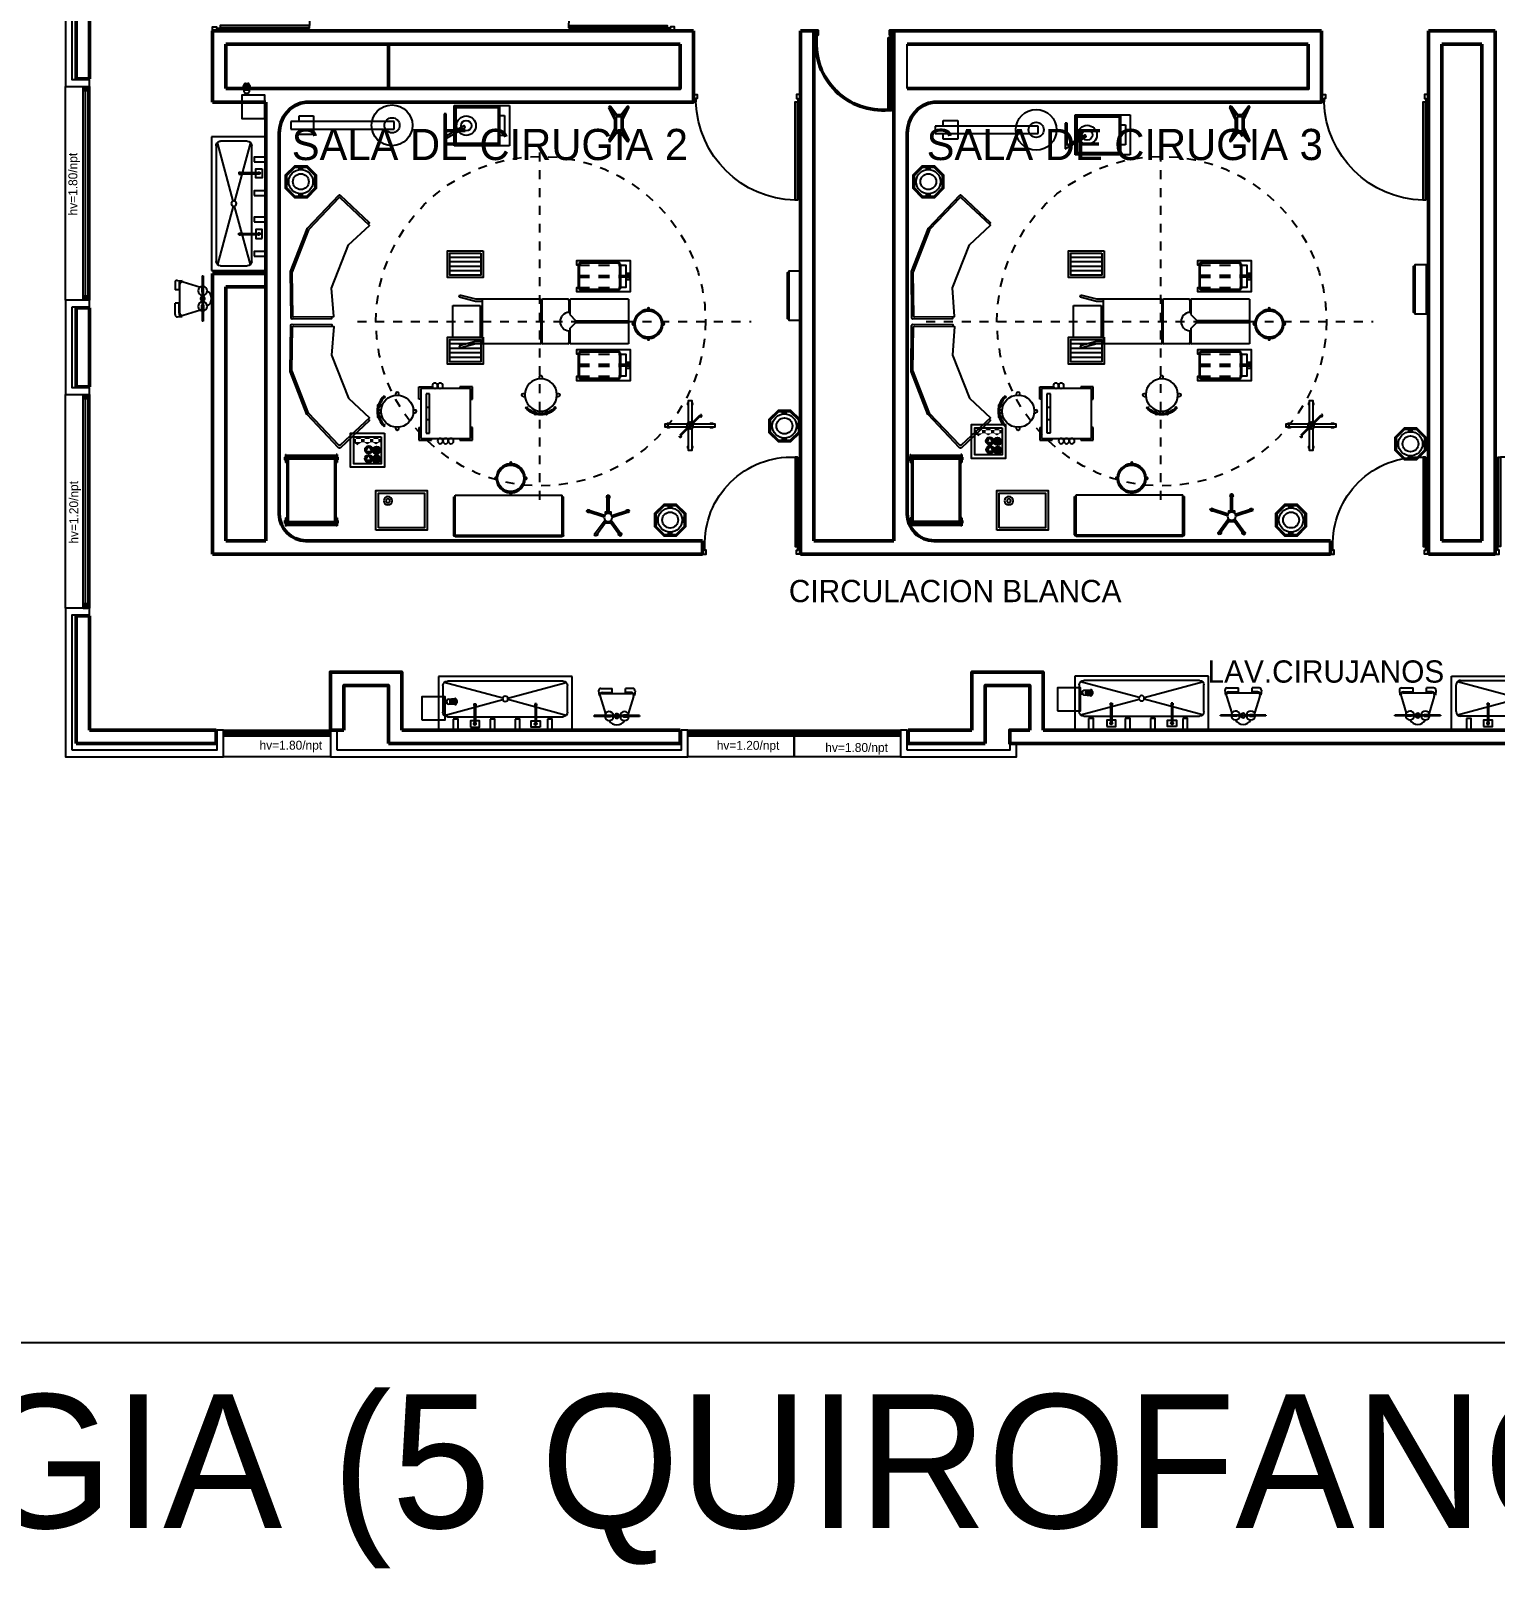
# Model space of a CAD drawing. Header units: millimetres. Extents: x 2523 to 2756, y 378 to 482.
# Drawn here: x 2573.14 to 2589.58, y 427.64 to 444.9 of the extents above; entities that cross this region are included whole.
import ezdxf

# ---------------------------------------------------------------- set-up
doc = ezdxf.new("R2010")
doc.units = ezdxf.units.MM
doc.linetypes.add('HIDDEN2', pattern=[0.1875, 0.125, -0.0625])
doc.linetypes.add('HIDDEN5', pattern=[0.07, 0.04, -0.03])
doc.layers.get('Defpoints').update_dxf_attribs({"color": 8})
for name, color, linetype in [('CANCEL', 6, 'Continuous'), ('MOBILIARIO', 161, 'Continuous'), ('NOTAS', 2, 'Continuous'), ('PRECOLADO', 150, 'Continuous'), ('PUERTAS', 2, 'Continuous'), ('TEXTO', 3, 'Continuous'), ('TEXTOS', 3, 'Continuous'), ('VIDRIO-TRANSLUCIDO', 130, 'Continuous')]:
    doc.layers.add(name, color=color, linetype=linetype)
doc.layers.add('MUROS', color=7, linetype='Continuous', lineweight=50)
doc.styles.add('BOLD', font='GOTHIC.TTF')
doc.styles.add('STYLE1', font='GOTHIC.TTF')
doc.styles.add('STYLE2', font='GOTHIC.TTF')

# ---------------------------------------------------------------- blocks, each defined once
blk = doc.blocks.new('P120')
at = {"color": 2}
for points in [[(0.016, 1.2), (0, 1.2), (0, 1.157), (0.044, 1.157), (0.044, 1.172), (0.085, 1.172), (0.085, 1.2), (0.068, 1.2)], [(0.016, 0), (0, 0), (0, 0.043), (0.044, 0.043), (0.044, 0.028), (0.085, 0.028), (0.085, 0), (0.068, 0)]]:
    blk.add_lwpolyline(points, dxfattribs=at)
blk.add_lwpolyline([(1.188, 0.032), (0.085, 0.032), (1.188, 0.032), (1.188, 0.059), (0.085, 0.059), (0.085, 0.032)], close=True, dxfattribs=at)
at = {"color": 8}
blk.add_arc((0.045, 0.029), 1.144, 1.5037, 87.9825, dxfattribs=at)
blk = doc.blocks.new('P110')
at = {"color": 2}
blk.add_lwpolyline([(0.032, 1.088), (0.032, 0.085), (0.032, 1.088), (0.059, 1.088), (0.059, 0.085), (0.032, 0.085)], close=True, dxfattribs=at)
for points in [[(0, 0.016), (0, 0), (0.043, 0), (0.043, 0.044), (0.028, 0.044), (0.028, 0.085), (0, 0.085), (0, 0.068)], [(1.1, 0.016), (1.1, 0), (1.057, 0), (1.057, 0.044), (1.072, 0.044), (1.072, 0.085), (1.1, 0.085), (1.1, 0.068)]]:
    blk.add_lwpolyline(points, dxfattribs=at)
at = {"color": 8}
blk.add_arc((0.1, 0.116), 0.973, 358.2021, 92.3627, dxfattribs=at)
blk = doc.blocks.new('P90')
at = {"color": 2}
for points in [[(-0.016, 0), (0, 0), (0, -0.043), (-0.044, -0.043), (-0.044, -0.028), (-0.085, -0.028), (-0.085, 0), (-0.068, 0)], [(-0.016, -0.9), (0, -0.9), (0, -0.857), (-0.044, -0.857), (-0.044, -0.872), (-0.085, -0.872), (-0.085, -0.9), (-0.068, -0.9)]]:
    blk.add_lwpolyline(points, dxfattribs=at)
blk.add_lwpolyline([(-0.888, -0.868), (-0.085, -0.868), (-0.888, -0.868), (-0.888, -0.841), (-0.085, -0.841), (-0.085, -0.868)], close=True, dxfattribs=at)
at = {"color": 8}
blk.add_arc((-0.142, -0.775), 0.749, 85.6549, 185.0497, dxfattribs=at)
blk = doc.blocks.new('A$C15975FC8')
at = {"layer": 'MOBILIARIO'}
for p, q in [((0, 0), (0, 0.6)), ((0, 0.6), (1.5, 0.6)), ((0.402, 0.324), (0.402, 0.531)), ((0.416, 0.324), (0.416, 0.531)), ((1.084, 0.324), (1.084, 0.531)), ((1.098, 0.324), (1.098, 0.531)), ((1.5, 0.6), (1.5, 0)), ((0.05, 0.1), (0.05, 0.4)), ((0.065, 0.435), (0.721, 0.258)), ((0.1, 0.45), (1.4, 0.45)), ((1.435, 0.435), (0.779, 0.258)), ((1.45, 0.4), (1.45, 0.1)), ((0.721, 0.242), (0.065, 0.065)), ((0.398, 0.324), (0.418, 0.324)), ((0.398, 0.305), (0.398, 0.324)), ((0.398, 0.305), (0.418, 0.305)), ((0.418, 0.305), (0.418, 0.324)), ((0.779, 0.242), (1.435, 0.065)), ((1.102, 0.324), (1.082, 0.324)), ((1.082, 0.305), (1.082, 0.324)), ((1.102, 0.305), (1.082, 0.305)), ((1.102, 0.305), (1.102, 0.324)), ((1.4, 0.05), (0.1, 0.05)), ((1.5, 0), (0, 0))]:
    blk.add_line(p, q, dxfattribs=at)
for points in [[(0.359, 0.567), (0.459, 0.567), (0.459, 0.495), (0.359, 0.495)], [(1.141, 0.567), (1.041, 0.567), (1.041, 0.495), (1.141, 0.495)]]:
    blk.add_lwpolyline(points, close=True, dxfattribs=at)
blk.add_circle((0.75, 0.25), 0.03, dxfattribs=at)
for centre, radius, start, end in [((0.409, 0.531), 0.0127, 303.4481, 236.5519), ((0.409, 0.531), 0.007, 0, 180), ((1.091, 0.531), 0.0127, 303.4481, 236.5519), ((1.091, 0.531), 0.007, 0, 180), ((0.1, 0.4), 0.05, 90, 180), ((1.4, 0.4), 0.05, 0, 90), ((0.1, 0.1), 0.05, 180, 270), ((1.4, 0.1), 0.05, 270, 0)]:
    blk.add_arc(centre, radius, start, end, dxfattribs=at)
blk = doc.blocks.new('lamp. de cirugia portatil emerg.')
for p, q in [((-0.022, 0.043), (-0.022, -0.041)), ((1.135, 0.043), (-0.022, 0.043)), ((0.881, -0.105), (0.881, 0.103)), ((0.881, 0.103), (1.043, 0.103)), ((1.043, 0.103), (1.043, 0.043)), ((1.135, -0.041), (1.135, 0.043)), ((-0.022, -0.041), (1.135, -0.041)), ((1.043, -0.105), (0.881, -0.105)), ((1.043, -0.041), (1.043, -0.105))]:
    blk.add_line(p, q)
for radius in [0.229, 0.0854]:
    blk.add_circle((0, 0), radius)
blk = doc.blocks.new('36340048')
blk.add_lwpolyline([(-0.275, -0.025), (-0.275, -0.155), (0.275, -0.155), (0.275, -0.025)], close=True)
blk.add_lwpolyline([(-0.255, -0.155), (-0.255, -0.175), (0.255, -0.175), (0.255, -0.155)])
blk = doc.blocks.new('TERAPI$0$xx')
at = {"ltscale": 0.1}
for p, q in [((-0.1, -0.008), (-0.193, 0.064)), ((-0.053, 0.02), (-0.182, 0.081)), ((0.053, 0.02), (0.182, 0.081)), ((0.1, -0.008), (0.193, 0.064)), ((-0.1, -0.052), (-0.193, -0.124)), ((-0.053, -0.08), (-0.182, -0.141)), ((0.053, -0.08), (0.182, -0.141)), ((0.1, -0.052), (0.193, -0.124))]:
    blk.add_line(p, q, dxfattribs=at)
for p, q in [((-0.1, 0.01), (-0.184, 0.062)), ((-0.087, 0.02), (-0.176, 0.074)), ((0.087, 0.02), (0.176, 0.074)), ((0.1, 0.01), (0.184, 0.062)), ((-0.1, -0.07), (-0.184, -0.122)), ((-0.087, -0.08), (-0.176, -0.134)), ((0.087, -0.08), (0.176, -0.134)), ((0.1, -0.07), (0.184, -0.122))]:
    blk.add_line(p, q)
for points in [[(0.1, -0.08), (-0.1, -0.08), (-0.1, 0.02), (0.1, 0.02)], [(0.08, -0.06), (-0.08, -0.06), (-0.08, 0), (0.08, 0)]]:
    blk.add_lwpolyline(points, close=True)
for centre in [(-0.186, 0.072), (0.186, 0.072), (-0.186, -0.132), (0.186, -0.132)]:
    blk.add_circle(centre, 0.0105)
blk = doc.blocks.new('TOCOCIRUGIA$0$85')
at = {"linetype": 'Continuous'}
for p, q in [((-0.017, 0.406), (-0.017, 0.424)), ((0.017, 0.406), (0.017, 0.424)), ((-0.18, 0.242), (-0.198, 0.242)), ((-0.18, 0.208), (-0.198, 0.208)), ((0.198, 0.242), (0.18, 0.242)), ((0.198, 0.208), (0.18, 0.208)), ((-0.171, 0.079), (-0.16, 0.09)), ((-0.07, 0.027), (-0.07, 0.058)), ((-0.07, 0.007), (-0.07, 0.011)), ((-0.061, 0.024), (-0.061, 0.055)), ((-0.061, 0.007), (-0.061, 0.008)), ((-0.017, 0.016), (-0.017, 0.045)), ((0.017, 0.016), (0.017, 0.045)), ((0.061, 0.024), (0.061, 0.055)), ((0.061, 0.007), (0.061, 0.008)), ((0.07, 0.027), (0.07, 0.058)), ((0.07, 0.007), (0.07, 0.011)), ((0.171, 0.079), (0.16, 0.09))]:
    blk.add_line(p, q, dxfattribs=at)
blk.add_circle((0, 0.225), 0.181, dxfattribs=at)
for centre, radius, start, end in [((0, 0.424), 0.0171, 0, 180), ((-0.198, 0.225), 0.0171, 90, 270), ((0.198, 0.225), 0.0171, 270, 90), ((0, 0.225), 0.225, 220.4497, 319.5503), ((0, 0.225), 0.21, 220.1147, 319.8853), ((-0.065, 0.007), 0.00439, 180, 0), ((0.065, 0.007), 0.00439, 180, 0)]:
    blk.add_arc(centre, radius, start, end, dxfattribs=at)
blk = doc.blocks.new('32540054')
for p, q in [((-0.161, 0.02), (-0.134, 0.02)), ((-0.021, 0.16), (-0.021, 0.134)), ((0.134, 0.02), (0.159, 0.02)), ((-0.161, -0.02), (-0.134, -0.02)), ((-0.021, -0.134), (-0.021, -0.16)), ((0.024, -0.16), (0.024, -0.133)), ((0.134, -0.02), (0.159, -0.02))]:
    blk.add_line(p, q)
for points in [[(-0.176, -0.073), (-0.073, -0.175), (0.072, -0.175), (0.174, -0.073), (0.174, 0.072), (0.072, 0.175), (-0.073, 0.175), (-0.176, 0.072)], [(0.159, 0.066), (0.066, 0.16), (-0.067, 0.16), (-0.161, 0.066), (-0.161, -0.066), (-0.067, -0.16), (0.066, -0.16), (0.159, -0.066)]]:
    blk.add_lwpolyline(points, close=True)
for points in [[(-0.134, -0.015), (-0.156, -0.015), (-0.156, 0.015), (-0.134, 0.015)], [(-0.016, 0.135), (-0.016, 0.155), (0.019, 0.155), (0.019, 0.134)], [(0.024, 0.133), (0.024, 0.16)], [(0.135, -0.015), (0.154, -0.015), (0.154, 0.015), (0.135, 0.015)], [(-0.016, -0.134), (-0.016, -0.155), (0.019, -0.155), (0.019, -0.134)]]:
    blk.add_lwpolyline(points)
for radius in [0.136, 0.0892]:
    blk.add_circle((0, 0), radius)
blk = doc.blocks.new('respirador con palanaca')
for p, q in [((-0.619, 0.225), (0, 0.225)), ((-0.619, -0.225), (-0.619, 0.225)), ((-0.607, 0.214), (-0.112, 0.214)), ((-0.607, -0.214), (-0.607, 0.214)), ((-0.596, 0.202), (-0.124, 0.202)), ((-0.596, -0.202), (-0.596, 0.202)), ((-0.124, 0.202), (-0.124, -0.202)), ((-0.112, 0.214), (-0.112, -0.214)), ((0, 0.225), (0, -0.225)), ((-0.71, 0.131), (-0.733, 0.131)), ((-0.733, 0.131), (-0.733, -0.157)), ((-0.71, -0.118), (-0.71, 0.131)), ((-0.112, 0.112), (-0.056, 0.112)), ((-0.056, 0.112), (-0.056, -0.112)), ((-0.733, -0.157), (-0.5, -0.023)), ((-0.512, -0.003), (-0.71, -0.118)), ((-0.056, -0.112), (-0.112, -0.112)), ((0, -0.225), (-0.619, -0.225)), ((-0.112, -0.214), (-0.607, -0.214)), ((-0.124, -0.202), (-0.596, -0.202))]:
    blk.add_line(p, q)
for radius in [0.109, 0.0588]:
    blk.add_circle((-0.484, 0), radius)
blk.add_arc((-0.508, -0.014), 0.0114, 309.3139, 110.6861)
blk = doc.blocks.new('186')
at = {"linetype": 'Continuous'}
for p, q in [((0.6, 0), (-0.6, 0)), ((-0.6, -0.45), (-0.6, 0)), ((0.6, -0.45), (0.6, 0)), ((-0.6, -0.02), (-0.616, -0.02)), ((-0.616, -0.45), (-0.616, -0.02)), ((0.616, -0.02), (0.6, -0.02)), ((0.616, -0.45), (0.616, -0.02)), ((0.6, -0.45), (-0.6, -0.45)), ((0.6, -0.466), (-0.6, -0.466)), ((-0.321, -0.466), (-0.321, -0.45)), ((-0.32, -0.466), (-0.32, -0.45)), ((0.32, -0.466), (0.32, -0.45)), ((0.321, -0.466), (0.321, -0.45)), ((0.322, -0.466), (0.322, -0.45))]:
    blk.add_line(p, q, dxfattribs=at)
for centre, start, end in [((-0.6, -0.45), 180, 270), ((0.6, -0.45), 270, 0)]:
    blk.add_arc(centre, 0.016, start, end, dxfattribs=at)
blk = doc.blocks.new('10810022')
for points in [[(0.026, 0.182), (0.026, -0.19), (0.506, -0.19), (0.506, 0.182)], [(0.05, 0.158), (0.05, -0.166), (0.482, -0.166), (0.482, 0.158)]]:
    blk.add_lwpolyline(points, close=True)
for radius in [0.0394, 0.0185]:
    blk.add_circle((0.139, -0.094), radius)
blk = doc.blocks.new('11160328')
blk.add_line((0.111, 0.105), (-0.105, -0.111))
for points in [[(-0.018, 0.031, -0.267953), (0.018, 0.031), (0.018, 0.279), (-0.018, 0.279)], [(-0.031, -0.018, -0.267953), (-0.031, 0.018), (-0.279, 0.018), (-0.279, -0.018)], [(0.031, 0.018, -0.267953), (0.031, -0.018), (0.279, -0.018), (0.279, 0.018)], [(0.018, -0.031, -0.267953), (-0.018, -0.031), (-0.018, -0.279), (0.018, -0.279)]]:
    blk.add_lwpolyline(points, format="xyb", close=True)
blk.add_lwpolyline([(-0.118, -0.124, -2.414214), (-0.105, -0.111), (-0.111, -0.105), (0.105, 0.112), (0.112, 0.105, -2.414214), (0.124, 0.118)], format="xyb")
for radius in [0.036, 0.018]:
    blk.add_circle((0, 0), radius)
for centre, start, end in [((0, 0.243), 131.8667, 228.1333), ((0, 0.243), 311.754, 48.246), ((-0.243, 0), 41.754, 138.246), ((0.243, 0), 41.8667, 138.1333), ((-0.243, 0), 221.8667, 318.1333), ((0.243, 0), 221.754, 318.246), ((0, -0.243), 131.754, 228.246), ((0, -0.243), 311.8667, 48.1333)]:
    blk.add_arc(centre, 0.027, start, end)
blk = doc.blocks.new('carro material')
for p, q in [((-0.16, 0.02), (-0.3, 0.02)), ((-0.3, 0.02), (-0.3, -0.12)), ((-0.28, 0), (0.28, 0)), ((-0.28, -0.56), (-0.28, 0)), ((-0.16, 0), (-0.16, 0.02)), ((0.16, 0.02), (0.3, 0.02)), ((0.16, 0.02), (0.16, 0)), ((0.28, 0), (0.28, -0.56)), ((0.3, 0.02), (0.3, -0.12)), ((-0.3, -0.12), (-0.28, -0.12)), ((-0.22, -0.06), (0.22, -0.06)), ((-0.22, -0.1), (-0.22, -0.06)), ((0.22, -0.1), (-0.22, -0.1)), ((-0.07, -0.06), (-0.07, -0.1)), ((0.07, -0.06), (0.07, -0.1)), ((0.22, -0.06), (0.22, -0.1)), ((0.3, -0.12), (0.28, -0.12)), ((-0.3, -0.58), (-0.3, -0.44)), ((-0.3, -0.44), (-0.28, -0.44)), ((0.28, -0.44), (0.3, -0.44)), ((0.3, -0.44), (0.3, -0.58)), ((-0.16, -0.58), (-0.3, -0.58)), ((0.28, -0.56), (-0.28, -0.56)), ((-0.16, -0.56), (-0.16, -0.58)), ((0.16, -0.58), (0.16, -0.56)), ((0.3, -0.58), (0.16, -0.58))]:
    blk.add_line(p, q)
for centre in [(-0.31, -0.16), (-0.31, -0.22), (0.31, -0.22), (0.31, -0.28), (0.31, -0.34)]:
    blk.add_circle(centre, 0.03)
blk = doc.blocks.new('TOCOCIRUGIA$0$86')
at = {"linetype": 'Continuous'}
for p, q in [((-0.147, 0.011), (-0.169, 0.011)), ((-0.011, 0.169), (-0.011, 0.147)), ((0.011, 0.169), (0.011, 0.147)), ((0.169, 0.011), (0.147, 0.011)), ((-0.147, -0.011), (-0.169, -0.011)), ((-0.011, -0.147), (-0.011, -0.169)), ((0.011, -0.147), (0.011, -0.169)), ((0.169, -0.011), (0.147, -0.011))]:
    blk.add_line(p, q, dxfattribs=at)
blk.add_circle((0, 0), 0.147, dxfattribs=at)
for centre, radius, start, end in [((0, 0.169), 0.0109, 0, 180), ((-0.169, 0), 0.0109, 90, 270), ((0, 0), 0.163, 93.8226, 176.1774), ((0, 0), 0.163, 3.8226, 86.1774), ((0.169, 0), 0.0109, 270, 90), ((0, 0), 0.163, 183.8226, 266.1774), ((0, -0.169), 0.0109, 180, 0), ((0, 0), 0.163, 273.8226, 356.1774)]:
    blk.add_arc(centre, radius, start, end, dxfattribs=at)
blk = doc.blocks.new('ENSEÑANZA TOCOCIRUGIA$0$MESA CARRO ANESTESIOLOGO')
for p, q in [((-0.3, 0.732), (-0.3, 0.762)), ((-0.28, 0.762), (-0.3, 0.762)), ((-0.3, 0.732), (-0.3, 0.762)), ((-0.28, 0.732), (-0.3, 0.732)), ((-0.3, 0.732), (-0.28, 0.732)), ((-0.29, 0.792), (-0.28, 0.792)), ((-0.29, 0.767), (-0.29, 0.792)), ((-0.29, 0.767), (-0.29, 0.792)), ((-0.29, 0.767), (-0.28, 0.767)), ((-0.28, 0.732), (-0.29, 0.732)), ((-0.29, 0.702), (-0.29, 0.732)), ((-0.29, 0.702), (-0.29, 0.732)), ((-0.29, 0.702), (-0.28, 0.702)), ((-0.29, 0.702), (-0.28, 0.702)), ((-0.28, 0.772), (-0.28, 0.792)), ((-0.28, 0.767), (-0.28, 0.792)), ((-0.28, 0.772), (-0.28, 0.792)), ((0.28, 0.784), (-0.28, 0.784)), ((0.28, 0.774), (-0.28, 0.774)), ((-0.28, 0.757), (-0.28, 0.762)), ((0.28, 0.757), (-0.28, 0.757)), ((0.28, 0.742), (-0.28, 0.742)), ((0.28, 0.742), (-0.28, 0.742)), ((-0.28, 0.732), (-0.28, 0.742)), ((-0.28, 0.732), (-0.28, 0.742)), ((-0.28, 0.702), (-0.28, 0.732)), ((-0.28, 0.702), (-0.28, 0.732)), ((-0.275, 0.042), (-0.275, 0.742)), ((-0.26, 0.042), (-0.26, 0.742)), ((0.26, 0.042), (0.26, 0.742)), ((0.275, 0.042), (0.275, 0.742)), ((0.28, 0.772), (0.28, 0.792)), ((0.29, 0.792), (0.28, 0.792)), ((0.28, 0.767), (0.28, 0.792)), ((0.28, 0.772), (0.28, 0.792)), ((0.29, 0.767), (0.28, 0.767)), ((0.28, 0.762), (0.3, 0.762)), ((0.28, 0.757), (0.28, 0.762)), ((0.28, 0.732), (0.28, 0.742)), ((0.28, 0.702), (0.28, 0.732)), ((0.3, 0.732), (0.28, 0.732)), ((0.29, 0.702), (0.28, 0.702)), ((0.29, 0.767), (0.29, 0.792)), ((0.29, 0.767), (0.29, 0.792)), ((0.29, 0.702), (0.29, 0.732)), ((0.3, 0.732), (0.3, 0.762)), ((-0.3, 0.022), (-0.3, 0.052)), ((-0.28, 0.052), (-0.3, 0.052)), ((-0.3, 0.022), (-0.28, 0.022)), ((-0.29, 0.052), (-0.29, 0.082)), ((-0.28, 0.082), (-0.29, 0.082)), ((-0.29, -0.007), (-0.29, 0.018)), ((-0.29, 0.018), (-0.28, 0.018)), ((-0.28, 0.052), (-0.28, 0.082)), ((-0.28, 0.042), (-0.28, 0.052)), ((0.28, 0.042), (-0.28, 0.042)), ((0.28, 0.027), (-0.28, 0.027)), ((-0.28, 0.022), (-0.28, 0.027)), ((-0.28, -0.007), (-0.28, 0.018)), ((0.28, 0.01), (-0.28, 0.01)), ((0.28, 0), (-0.28, 0)), ((0.28, 0.082), (0.29, 0.082)), ((0.28, 0.052), (0.28, 0.082)), ((0.28, 0.042), (0.28, 0.052)), ((0.3, 0.052), (0.28, 0.052)), ((0.28, 0.022), (0.28, 0.027)), ((0.3, 0.022), (0.28, 0.022)), ((0.28, -0.002), (0.28, 0.018)), ((0.28, -0.007), (0.28, 0.018)), ((0.29, 0.018), (0.28, 0.018)), ((0.28, -0.002), (0.28, 0.018)), ((0.29, 0.052), (0.29, 0.082)), ((0.29, -0.007), (0.29, 0.018)), ((0.29, -0.007), (0.29, 0.018)), ((0.3, 0.022), (0.3, 0.052)), ((-0.29, -0.007), (-0.28, -0.007)), ((0.29, -0.007), (0.28, -0.007))]:
    blk.add_line(p, q)
for centre, start, end in [((-0.28, 0.749), 90, 270), ((0.28, 0.749), 270, 90), ((-0.28, 0.034), 90, 270), ((0.28, 0.034), 270, 90)]:
    blk.add_arc(centre, 0.0075, start, end)
blk = doc.blocks.new('31230244')
for p, q in [((0.025, -0.075), (0.375, -0.075)), ((0.025, -0.125), (0.375, -0.125)), ((0.025, -0.175), (0.375, -0.175)), ((0.025, -0.225), (0.375, -0.225))]:
    blk.add_line(p, q)
for points in [[(0, -0.3), (0, 0), (0.4, 0), (0.4, -0.3)], [(0.025, -0.275), (0.025, -0.025), (0.375, -0.025), (0.375, -0.275)]]:
    blk.add_lwpolyline(points, close=True)
blk = doc.blocks.new('M-MAYO')
at = {"linetype": 'HIDDEN2'}
for p, q in [((0.258, 0.079), (-0.213, 0.079)), ((0.258, -0.036), (-0.213, -0.036)), ((0.258, -0.056), (-0.213, -0.056)), ((0.258, -0.171), (-0.213, -0.171))]:
    blk.add_line(p, q, dxfattribs=at)
for points in [[(0.258, -0.171), (0.277, -0.171), (0.277, -0.221), (-0.323, -0.221), (-0.323, 0.129), (0.277, 0.129), (0.277, 0.079), (0.258, 0.079)], [(-0.273, -0.036), (-0.273, 0.079), (-0.213, 0.079)], [(-0.213, -0.171), (-0.273, -0.171), (-0.273, -0.056)]]:
    blk.add_lwpolyline(points)
for points in [[(0.258, 0.079), (0.258, -0.171, -0.414214), (0.223, -0.206), (-0.178, -0.206, -0.414214), (-0.213, -0.171), (-0.213, 0.079, -0.414214), (-0.178, 0.114), (0.223, 0.114, -0.414214)], [(0.248, 0.079), (0.248, -0.171, -0.414214), (0.223, -0.196), (-0.178, -0.196, -0.414214), (-0.203, -0.171), (-0.203, 0.079, -0.414214), (-0.178, 0.104), (0.223, 0.104, -0.414214)]]:
    blk.add_lwpolyline(points, format="xyb", close=True)
for points in [[(-0.277, -0.033), (-0.277, -0.011), (-0.32, -0.011), (-0.32, -0.033)], [(-0.277, -0.06), (-0.277, -0.081), (-0.32, -0.081), (-0.32, -0.06)]]:
    blk.add_lwpolyline(points, close=True)
blk.add_lwpolyline([(-0.213, -0.056), (-0.31, -0.056, -1), (-0.31, -0.036), (-0.213, -0.036)], format="xyb")
blk = doc.blocks.new('TOCOCIRUGIA$0$725')
for p, q in [((0, -0.24), (0, 0)), ((0, 0), (0.651, 0)), ((0.681, 0), (0.964, 0)), ((0.994, 0), (1.715, 0)), ((1.645, -0.5), (1.645, 0)), ((1.715, 0), (1.895, 0.048)), ((1.718, -0.025), (1.901, 0.024)), ((1.901, 0.024), (1.895, 0.048)), ((0.661, -0.172), (0.593, -0.24)), ((0.661, -0.172), (0.661, -0.01)), ((0.671, -0.147), (0.671, -0.01)), ((0.974, -0.49), (0.974, -0.01)), ((0.984, -0.49), (0.984, -0.01)), ((1.645, -0.025), (1.718, -0.025)), ((1.665, -0.43), (1.665, -0.07)), ((1.665, -0.07), (1.975, -0.07)), ((1.975, -0.07), (1.975, -0.43)), ((0.593, -0.24), (0, -0.24)), ((0.593, -0.26), (0, -0.26)), ((0, -0.5), (0, -0.26)), ((0.661, -0.328), (0.593, -0.26)), ((0.661, -0.49), (0.661, -0.328)), ((0, -0.5), (0.651, -0.5)), ((0.671, -0.49), (0.671, -0.353)), ((0.681, -0.5), (0.964, -0.5)), ((0.994, -0.5), (1.715, -0.5)), ((1.645, -0.475), (1.718, -0.475)), ((1.975, -0.43), (1.665, -0.43)), ((1.715, -0.5), (1.895, -0.548)), ((1.718, -0.475), (1.901, -0.524)), ((1.901, -0.524), (1.895, -0.548))]:
    blk.add_line(p, q)
for centre, radius, start, end in [((0.651, -0.01), 0.01, 0, 90), ((0.681, -0.01), 0.01, 90, 180), ((0.964, -0.01), 0.01, 360, 90), ((0.994, -0.01), 0.01, 90, 180), ((0.666, -0.25), 0.103, 272.779, 87.221), ((0.651, -0.49), 0.01, 270, 0), ((0.681, -0.49), 0.01, 180, 270), ((0.964, -0.49), 0.01, 270, 360), ((0.994, -0.49), 0.01, 180, 270)]:
    blk.add_arc(centre, radius, start, end)
blk = doc.blocks.new('TOCOCIRUGIA$0$177')
at = {"linetype": 'Continuous'}
blk.add_lwpolyline([(0.31, 0.479), (0.317, 0.5), (0.729, 0.324, -0.41216), (0.737, 0.304), (0.538, -0.168, -0.097185), (0.536, -0.171), (0.171, -0.536, -0.097185), (0.168, -0.538), (-0.305, -0.737, -0.41216), (-0.324, -0.729), (-0.501, -0.317), (-0.48, -0.31)], format="xyb", dxfattribs=at)
blk.add_lwpolyline([(0.158, -0.517, -0.097185), (0.155, -0.52), (-0.298, -0.71, -0.41216), (-0.311, -0.704), (-0.488, -0.29), (-0.184, -0.184), (0.184, 0.184), (0.29, 0.488), (0.705, 0.31, -0.41216), (0.71, 0.297), (0.519, -0.156, -0.097185), (0.517, -0.159)], format="xyb", close=True, dxfattribs=at)
blk = doc.blocks.new('JABPED')
for p, q in [((-0.255, 0.005), (-0.136, 0.005)), ((-0.255, -0.005), (-0.255, 0.005)), ((-0.074, 0.005), (-0.018, 0.005)), ((0.018, 0.005), (0.074, 0.005)), ((0.135, 0.005), (0.255, 0.005)), ((0.255, 0.005), (0.255, -0.005)), ((-0.255, -0.005), (-0.136, -0.005)), ((-0.186, -0.218), (-0.128, -0.026)), ((-0.074, -0.005), (-0.018, -0.005)), ((0.018, -0.005), (0.074, -0.005)), ((0.187, -0.218), (0.128, -0.026)), ((0.135, -0.005), (0.255, -0.005)), ((-0.204, -0.283), (-0.199, -0.23)), ((-0.179, -0.31), (-0.099, -0.31)), ((0.165, -0.255), (-0.164, -0.255)), ((-0.164, -0.265), (-0.099, -0.265)), ((-0.099, -0.265), (-0.099, -0.31)), ((0.165, -0.265), (0.052, -0.265)), ((0.052, -0.265), (0.052, -0.31)), ((0.18, -0.31), (0.052, -0.31)), ((0.205, -0.283), (0.2, -0.23))]:
    blk.add_line(p, q)
for points in [[(-0.136, 0.009), (-0.136, -0.009), (-0.074, -0.009), (-0.074, 0.009)], [(0.136, 0.009), (0.136, -0.009), (0.074, -0.009), (0.074, 0.009)]]:
    blk.add_lwpolyline(points, close=True)
for centre, radius, start, end in [((-0.086, 0), 0.05, 5.7392, 174.2608), ((0, 0), 0.1, 29.9927, 150.0073), ((0, 0), 0.025, 11.537, 348.463), ((-0.01, 0), 0.00922, 212.8602, 147.1398), ((0.01, 0), 0.00922, 32.8602, 327.1398), ((0.086, 0), 0.05, 185.7392, 174.2608), ((-0.086, 0), 0.05, 185.7392, 354.2608), ((-0.179, -0.285), 0.025, 174.6897, 270), ((-0.164, -0.23), 0.035, 180, 270), ((-0.164, -0.23), 0.025, 151.0068, 270), ((-0.164, -0.23), 0.025, 151.0068, 270), ((0.165, -0.23), 0.025, 270, 28.9932), ((0.165, -0.23), 0.035, 270, 360), ((0.18, -0.285), 0.025, 270, 5.3103)]:
    blk.add_arc(centre, radius, start, end)
blk = doc.blocks.new('31380056')
for p, q in [((0.171, -0.37), (0.178, -0.297)), ((0.174, -0.338), (0.236, -0.338)), ((0.176, -0.318), (0.234, -0.318)), ((0.192, -0.26), (0.192, -0.28)), ((0.197, -0.28), (0.213, -0.28)), ((0.218, -0.26), (0.218, -0.28)), ((0.232, -0.297), (0.239, -0.37)), ((0.171, -0.378), (0.239, -0.378)), ((0.172, -0.358), (0.238, -0.358)), ((0.219, -0.392), (0.191, -0.392))]:
    blk.add_line(p, q)
blk.add_lwpolyline([(0, 0), (0, -0.26), (0.26, -0.26), (0.26, 0)], close=True)
for centre, start, end in [((0.197, -0.3), 90, 171.8699), ((0.213, -0.3), 8.1301, 90), ((0.191, -0.372), 171.8699, 270), ((0.219, -0.372), 270, 8.1301)]:
    blk.add_arc(centre, 0.02, start, end)
blk = doc.blocks.new('11160286')
for p, q in [((0.01, 0.25), (-0.01, 0.25)), ((-0.01, 0.062), (-0.01, 0.25)), ((0.01, 0.062), (0.01, 0.25)), ((-0.241, 0.068), (-0.235, 0.087)), ((-0.046, 0.004), (-0.241, 0.068)), ((-0.04, 0.023), (-0.235, 0.087)), ((0.04, 0.023), (0.235, 0.087)), ((0.046, 0.004), (0.241, 0.068)), ((0.241, 0.068), (0.235, 0.087)), ((-0.035, -0.031), (-0.155, -0.196)), ((-0.031, -0.06), (-0.139, -0.208)), ((0.031, -0.06), (0.139, -0.208)), ((0.035, -0.031), (0.155, -0.196)), ((-0.139, -0.208), (-0.155, -0.196)), ((0.139, -0.208), (0.155, -0.196))]:
    blk.add_line(p, q)
for points in [[(0.031, 0.034), (0.031, 0.062), (-0.031, 0.062), (-0.031, 0.034)], [(-0.031, -0.034), (-0.031, -0.062), (0.031, -0.062), (0.031, -0.034)]]:
    blk.add_lwpolyline(points)
blk.add_circle((0, 0), 0.0463)
for centre, start, end in [((0, 0.23), 127.7746, 232.2254), ((0, 0.23), 307.7746, 52.2254), ((-0.219, 0.071), 199.7746, 304.2254), ((-0.219, 0.071), 19.7746, 124.2254), ((0.219, 0.071), 55.7746, 160.2254), ((0.219, 0.071), 235.7746, 340.2254), ((-0.134, -0.187), 96.1836, 191.8164), ((0.134, -0.187), 348.1836, 83.8164), ((-0.134, -0.187), 267.6147, 20.3853), ((0.134, -0.187), 159.6147, 272.3853)]:
    blk.add_arc(centre, 0.0163, start, end)

msp = doc.modelspace()

# ---------------------------------------------------------------- hatches: boundary and pattern name
at = {"layer": 'MOBILIARIO'}
h = msp.add_hatch(color=256, dxfattribs=at)
h.paths.add_polyline_path([(2576.7747, 440.2815), (2576.8139, 440.2555), (2576.853, 440.2815)])
h.paths.add_polyline_path([(2576.7747, 440.3146), (2576.853, 440.3146), (2576.8139, 440.3405)])
h = msp.add_hatch(color=256, dxfattribs=at)
h.paths.add_polyline_path([(2576.8747, 440.2815), (2576.9139, 440.2555), (2576.953, 440.2815)])
h.paths.add_polyline_path([(2576.8747, 440.3146), (2576.953, 440.3146), (2576.9139, 440.3405)])
h = msp.add_hatch(color=256, dxfattribs=at)
h.paths.add_polyline_path([(2576.9719, 440.2815), (2577.011, 440.2555), (2577.0502, 440.2815)])
h.paths.add_polyline_path([(2576.9719, 440.3146), (2577.0502, 440.3146), (2577.011, 440.3405)])
h = msp.add_hatch(color=256, dxfattribs=at)
h.paths.add_polyline_path([(2583.7452, 440.3815), (2583.7843, 440.3555), (2583.8235, 440.3815)])
h.paths.add_polyline_path([(2583.7452, 440.4145), (2583.8235, 440.4145), (2583.7843, 440.4405)])
h = msp.add_hatch(color=256, dxfattribs=at)
h.paths.add_polyline_path([(2583.8452, 440.3815), (2583.8843, 440.3555), (2583.9235, 440.3815)])
h.paths.add_polyline_path([(2583.8452, 440.4145), (2583.9235, 440.4145), (2583.8843, 440.4405)])
h = msp.add_hatch(color=256, dxfattribs=at)
h.paths.add_polyline_path([(2583.9423, 440.3815), (2583.9815, 440.3555), (2584.0206, 440.3815)])
h.paths.add_polyline_path([(2583.9423, 440.4145), (2584.0206, 440.4145), (2583.9815, 440.4405)])
for points in [[(2583.9885, 440.3324), (2584.0253, 440.2687), (2583.9517, 440.2687)], [(2577.0166, 440.1336), (2577.0534, 440.0698), (2576.9798, 440.0698)], [(2577.018, 440.2325), (2577.0548, 440.1687), (2576.9812, 440.1687)], [(2583.9919, 440.2335), (2584.0287, 440.1698), (2583.9551, 440.1698)]]:
    msp.add_hatch(color=256, dxfattribs=at).paths.add_polyline_path(points)

# ---------------------------------------------------------------- linework, layer by layer
at = {"layer": 'CANCEL'}
for p, q in [((2573.7505, 441.8743), (2573.7505, 444.2743)), ((2573.7505, 438.4165), (2573.7505, 440.8165)), ((2576.5005, 437.0043), (2575.3005, 437.0043)), ((2581.7055, 437.0043), (2580.5105, 437.0043, 0.075)), ((2582.9005, 437.0043), (2581.7083, 437.0043))]:
    msp.add_line(p, q, dxfattribs=at)
for points in [[(2573.7755, 444.2243), (2573.7255, 444.2243), (2573.7255, 444.2743), (2573.7755, 444.2743)], [(2573.7255, 441.8743), (2573.7255, 444.2743), (2573.7755, 444.2743), (2573.7755, 441.8743)], [(2573.7755, 441.8743), (2573.7255, 441.8743), (2573.7255, 441.9243), (2573.7755, 441.9243)], [(2573.7755, 440.7665), (2573.7255, 440.7665), (2573.7255, 440.8165), (2573.7755, 440.8165)], [(2573.7255, 438.4165), (2573.7255, 440.8165), (2573.7755, 440.8165), (2573.7755, 438.4165)], [(2573.7755, 438.4665), (2573.7255, 438.4665), (2573.7255, 438.4165), (2573.7755, 438.4165)], [(2575.3505, 437.0293), (2575.3505, 436.9793), (2575.3005, 436.9793), (2575.3005, 437.0293)], [(2576.5005, 436.9793), (2575.3005, 436.9793), (2575.3005, 437.0293), (2576.5005, 437.0293)], [(2576.5005, 437.0293), (2576.5005, 436.9793), (2576.4505, 436.9793), (2576.4505, 437.0293)], [(2580.5605, 437.0293), (2580.5605, 436.9793), (2580.5105, 436.9793), (2580.5105, 437.0293)], [(2581.7055, 436.9793), (2580.5105, 436.9793), (2580.5105, 437.0293), (2581.7055, 437.0293)], [(2581.7055, 437.0293), (2581.7055, 436.9793), (2581.6555, 436.9793), (2581.6555, 437.0293)], [(2581.7583, 437.0293), (2581.7583, 436.9793), (2581.7083, 436.9793), (2581.7083, 437.0293)], [(2582.9005, 436.9793), (2581.7083, 436.9793), (2581.7083, 437.0293), (2582.9005, 437.0293)], [(2582.9005, 437.0293), (2582.9005, 436.9793), (2582.8505, 436.9793), (2582.8505, 437.0293)]]:
    msp.add_lwpolyline(points, close=True, dxfattribs=at)
for points in [[(2573.7755, 444.2243), (2573.7255, 444.2243), (2573.7755, 444.2743), (2573.7255, 444.2743)], [(2573.7755, 441.8743), (2573.7255, 441.8743), (2573.7755, 441.9243), (2573.7255, 441.9243)], [(2573.7755, 440.7665), (2573.7255, 440.7665), (2573.7755, 440.8165), (2573.7255, 440.8165)], [(2573.7755, 438.4665), (2573.7255, 438.4665), (2573.7755, 438.4165), (2573.7255, 438.4165)], [(2575.3505, 437.0293), (2575.3505, 436.9793), (2575.3005, 437.0293), (2575.3005, 436.9793)], [(2576.5005, 437.0293), (2576.5005, 436.9793), (2576.4505, 437.0293), (2576.4505, 436.9793)], [(2580.5605, 437.0293, 0.075), (2580.5605, 436.9793, 0.075), (2580.5105, 437.0293, 0.075), (2580.5105, 436.9793, 0.075)], [(2581.7055, 437.0293), (2581.7055, 436.9793), (2581.6555, 437.0293), (2581.6555, 436.9793)], [(2581.7583, 437.0293), (2581.7583, 436.9793), (2581.7083, 437.0293), (2581.7083, 436.9793)], [(2582.9005, 437.0293), (2582.9005, 436.9793), (2582.8505, 437.0293), (2582.8505, 436.9793)]]:
    msp.add_solid(points, dxfattribs=at)
at = {"layer": 'Defpoints'}
for points in [[(2522.655, 430.1749), (2600.0821, 430.1749)], [(2560.2731, 430.1749), (2637.7002, 430.1749)]]:
    msp.add_lwpolyline(points, dxfattribs=at)
at = {"layer": 'MOBILIARIO', "linetype": 'HIDDEN5'}
for p, q in [((2578.8505, 439.6327), (2578.8505, 443.631)), ((2585.821, 439.6329), (2585.821, 443.6311)), ((2576.8039, 441.6368), (2581.2247, 441.6368)), ((2583.1875, 441.6369), (2588.2051, 441.6369))]:
    msp.add_line(p, q, dxfattribs=at)
at = {"layer": 'MOBILIARIO'}
for p, q in [((2576.7745, 440.3146), (2576.7745, 440.2815)), ((2576.8532, 440.3146), (2576.8532, 440.2815)), ((2576.8751, 440.2816), (2576.8751, 440.3146)), ((2576.9523, 440.3148), (2576.9523, 440.2818)), ((2576.972, 440.2815), (2576.972, 440.3146)), ((2577.05, 440.2815), (2577.05, 440.3146)), ((2583.7831, 440.3555), (2583.7439, 440.3815)), ((2583.745, 440.4145), (2583.745, 440.3815)), ((2583.8236, 440.4145), (2583.8236, 440.3815)), ((2583.8455, 440.3815), (2583.8455, 440.4145)), ((2583.9227, 440.4148), (2583.9227, 440.3817)), ((2583.9425, 440.3815), (2583.9425, 440.4145)), ((2584.0205, 440.3815), (2584.0205, 440.4145)), ((2576.8126, 440.2555), (2576.7734, 440.2815))]:
    msp.add_line(p, q, dxfattribs=at)
for points in [[(2575.6439, 443.4268), (2575.7659, 443.4268), (2575.7659, 443.4804), (2575.6439, 443.4804)], [(2575.6439, 443.0483), (2575.7659, 443.0483), (2575.7659, 443.1019), (2575.6439, 443.1019)], [(2575.6439, 442.7545), (2575.7659, 442.7545), (2575.7659, 442.8082), (2575.6439, 442.8082)], [(2575.6439, 442.369), (2575.7659, 442.369), (2575.7659, 442.4227), (2575.6439, 442.4227)], [(2583.9005, 440.338), (2583.938, 440.2746), (2583.8644, 440.2738)], [(2583.9885, 440.3324), (2584.0253, 440.2687), (2583.9517, 440.2687)], [(2576.9286, 440.1391), (2576.9661, 440.0757), (2576.8925, 440.075)], [(2576.9301, 440.238), (2576.9675, 440.1746), (2576.8939, 440.1739)], [(2577.0166, 440.1336), (2577.0534, 440.0698), (2576.9798, 440.0698)], [(2577.018, 440.2325), (2577.0548, 440.1687), (2576.9812, 440.1687)], [(2583.9039, 440.2391), (2583.9414, 440.1757), (2583.8678, 440.1749)], [(2583.9919, 440.2335), (2584.0287, 440.1698), (2583.9551, 440.1698)], [(2577.8793, 437.1713), (2577.8793, 437.0493), (2577.933, 437.0493), (2577.933, 437.1713)], [(2578.2914, 437.1713), (2578.2914, 437.0493), (2578.345, 437.0493), (2578.345, 437.1713)], [(2578.5742, 437.1713), (2578.5742, 437.0493), (2578.6279, 437.0493), (2578.6279, 437.1713)], [(2578.9371, 437.1713), (2578.9371, 437.0493), (2578.9907, 437.0493), (2578.9907, 437.1713)], [(2585.0106, 437.1775), (2585.0106, 437.0555), (2585.0642, 437.0555), (2585.0642, 437.1775)], [(2585.4226, 437.1775), (2585.4226, 437.0555), (2585.4762, 437.0555), (2585.4762, 437.1775)], [(2585.7054, 437.1775), (2585.7054, 437.0555), (2585.7591, 437.0555), (2585.7591, 437.1775)], [(2586.0683, 437.1775), (2586.0683, 437.0555), (2586.1219, 437.0555), (2586.1219, 437.1775)], [(2589.2519, 437.1775), (2589.2519, 437.0555), (2589.3055, 437.0555), (2589.3055, 437.1775)]]:
    msp.add_lwpolyline(points, close=True, dxfattribs=at)
at = {"layer": 'MOBILIARIO', "ltscale": 20}
for points in [[(2584.077, 440.4803), (2584.077, 440.0993), (2583.696, 440.0993), (2583.696, 440.4803)], [(2577.1065, 440.3803), (2577.1065, 439.9993), (2576.7255, 439.9993), (2576.7255, 440.3803)], [(2577.0684, 440.3422), (2577.0684, 440.0374), (2576.7636, 440.0374), (2576.7636, 440.3422)], [(2584.0389, 440.4422), (2584.0389, 440.1374), (2583.7341, 440.1374), (2583.7341, 440.4422)]]:
    msp.add_lwpolyline(points, close=True, dxfattribs=at)
at = {"layer": 'MOBILIARIO', "linetype": 'HIDDEN5'}
for centre in [(2578.8605, 441.6391), (2585.831, 441.6393)]:
    msp.add_circle(centre, 1.85, dxfattribs=at)
at = {"layer": 'MOBILIARIO'}
for centre in [(2583.9009, 440.2955), (2583.9885, 440.2899), (2576.9291, 440.0966), (2576.9305, 440.1955), (2577.0166, 440.0911), (2577.018, 440.19), (2583.9044, 440.1966), (2583.9919, 440.191)]:
    msp.add_circle(centre, 0.0425, dxfattribs=at)
at = {"layer": 'MUROS'}
for p, q in [((2575.1755, 444.8993), (2575.1755, 444.0993)), ((2580.5755, 444.8993), (2575.1755, 444.8993)), ((2581.9255, 444.8993), (2581.7755, 444.8993)), ((2581.7755, 444.8993), (2581.7755, 439.0243)), ((2581.9255, 439.1743), (2581.9255, 444.8993)), ((2587.6255, 444.8993), (2582.8255, 444.8993)), ((2582.8255, 444.8993), (2582.8255, 439.1743)), ((2589.5755, 444.8993), (2588.8255, 444.8993)), ((2588.8255, 444.8993), (2588.8255, 439.0243)), ((2589.5755, 439.0243), (2589.5755, 444.8993)), ((2575.3255, 444.2493), (2575.3255, 444.7493)), ((2575.3255, 444.7493), (2580.4255, 444.7493)), ((2582.9755, 444.7493), (2587.4755, 444.7493)), ((2588.9755, 444.7493), (2589.4255, 444.7493)), ((2588.9755, 439.1743), (2588.9755, 444.7493)), ((2589.4255, 444.7493), (2589.4255, 439.1743)), ((2575.7755, 444.0993), (2575.7755, 442.1743)), ((2582.8255, 444.2493), (2582.8255, 439.1743)), ((2575.1755, 442.1743), (2575.1755, 439.0243)), ((2575.7755, 442.1743), (2575.1755, 442.1743)), ((2575.3255, 439.1743), (2575.3255, 442.0243)), ((2575.7755, 442.0243), (2575.3255, 442.0243)), ((2575.7755, 442.0243), (2575.7755, 439.1743)), ((2575.7755, 439.1743), (2575.3255, 439.1743)), ((2580.6755, 439.1743), (2576.2255, 439.1743)), ((2580.6755, 439.1743), (2580.6755, 439.0243)), ((2582.8255, 439.1743), (2581.9255, 439.1743)), ((2587.7255, 439.1743), (2587.7255, 439.0243)), ((2589.4255, 439.1743), (2588.9755, 439.1743)), ((2575.1755, 439.0243), (2580.6755, 439.0243)), ((2581.7755, 439.0243), (2587.7255, 439.0243)), ((2588.8255, 439.0243), (2589.5755, 439.0243)), ((2580.4255, 436.8993), (2580.4255, 437.0493))]:
    msp.add_line(p, q, dxfattribs=at)
for points in [[(2584.3505, 437.0493), (2584.1255, 437.0493), (2584.1255, 436.8993), (2595.5755, 436.8993), (2595.5755, 451.7743)], [(2573.6456, 445.3893), (2573.6456, 444.3593)], [(2573.7956, 445.3893), (2573.7956, 444.3593)], [(2577.1505, 444.7493), (2577.1505, 444.2493), (2575.3255, 444.2493)], [(2580.4255, 444.7493), (2580.4255, 444.2493), (2576.2164, 444.2493)], [(2587.4755, 444.7493), (2587.4755, 444.2493), (2582.9755, 444.2493)], [(2573.7956, 444.3593), (2573.6456, 444.3593)], [(2575.7755, 444.0993), (2575.1755, 444.0993)], [(2573.6456, 441.7893), (2573.6456, 440.9015)], [(2573.7956, 441.7893), (2573.6456, 441.7893)], [(2573.7956, 441.7893), (2573.7956, 440.9015)], [(2573.7956, 440.9015), (2573.6456, 440.9015)], [(2573.6456, 438.3315), (2573.6456, 436.8993)], [(2573.7956, 438.3315), (2573.6456, 438.3315)], [(2573.7956, 438.3315), (2573.7956, 437.0493)], [(2576.5005, 437.0493), (2576.5005, 437.6993), (2577.3005, 437.6993), (2577.3005, 437.0493)], [(2576.6505, 437.0493), (2576.6505, 437.5493), (2577.1505, 437.5493), (2577.1505, 436.8993)], [(2583.7005, 437.0493), (2583.7005, 437.6993), (2584.5005, 437.6993), (2584.5005, 437.0493)], [(2583.8505, 436.8993), (2583.8505, 437.5493), (2584.3505, 437.5493), (2584.3505, 437.0493)], [(2575.2155, 437.0493), (2573.7956, 437.0493)], [(2575.2155, 437.0493), (2573.7956, 437.0493)], [(2575.2155, 437.0493), (2575.2155, 436.8993)], [(2576.5005, 437.0493), (2576.5855, 437.0493)], [(2576.6505, 437.0493), (2576.5855, 437.0493)], [(2577.3005, 437.0493), (2580.4255, 437.0493)], [(2582.9855, 437.0493), (2583.7005, 437.0493)], [(2582.9855, 436.8993), (2582.9855, 437.0493)], [(2595.4255, 437.0493), (2584.5005, 437.0493)], [(2575.2155, 436.8993), (2573.6456, 436.8993)], [(2577.1505, 436.8993), (2580.4255, 436.8993)], [(2582.9855, 436.8993), (2583.8505, 436.8993)]]:
    msp.add_lwpolyline(points, dxfattribs=at)
for points in [[(2580.5755, 444.8993), (2580.5755, 444.0993), (2576.2255, 444.0993, 0.3812248), (2575.9255, 443.7493), (2575.9255, 439.4743)], [(2587.6255, 444.8993), (2587.6255, 444.0993), (2583.2755, 444.0993, 0.3812248), (2582.9755, 443.7493), (2582.9755, 439.4743, 0.4142136), (2583.2755, 439.1743), (2587.7255, 439.1743)], [(2575.7755, 443.7644, 0.0082727), (2575.7755, 443.748), (2575.7755, 439.4743)]]:
    msp.add_lwpolyline(points, format="xyb", dxfattribs=at)
msp.add_arc((2576.2255, 439.4743), 0.3, 180, 270, dxfattribs=at)
at = {"layer": 'PRECOLADO'}
for points in [[(2573.6006, 445.3993), (2573.7956, 445.3993), (2573.7956, 445.4743), (2573.5256, 445.4743), (2573.5256, 444.2743), (2573.7956, 444.2743), (2573.7956, 444.3493), (2573.6006, 444.3493)], [(2573.6006, 441.7993), (2573.7956, 441.7993), (2573.7956, 441.8743), (2573.5256, 441.8743), (2573.5256, 440.8165), (2573.7956, 440.8165), (2573.7956, 440.8915), (2573.6006, 440.8915)], [(2576.5755, 436.8243), (2576.5755, 437.0493), (2576.5005, 437.0493), (2576.5005, 436.7493), (2580.5105, 436.7493), (2580.5105, 437.0493), (2580.4355, 437.0493), (2580.4355, 436.8243)], [(2582.9755, 436.8243), (2582.9755, 437.0493), (2582.9005, 437.0493), (2582.9005, 436.7493), (2584.2005, 436.7493), (2584.2005, 436.8993), (2584.1255, 436.8993), (2584.1255, 436.8243)]]:
    msp.add_lwpolyline(points, close=True, dxfattribs=at)
at = {"layer": 'PRECOLADO', "color": 3}
for points in [[(2573.5256, 441.8743), (2573.5256, 444.2743), (2573.7956, 444.2743), (2573.7956, 441.8743)], [(2576.5005, 436.7493), (2575.3005, 436.7493), (2575.3005, 437.0493), (2576.5005, 437.0493)], [(2581.7055, 436.7493), (2580.5105, 436.7493), (2580.5105, 437.0493), (2581.7055, 437.0493)]]:
    msp.add_lwpolyline(points, close=True, dxfattribs=at)
at = {"layer": 'PRECOLADO', "color": 2}
for points in [[(2573.5256, 438.4165), (2573.5256, 440.8165), (2573.7956, 440.8165), (2573.7956, 438.4165)], [(2582.9005, 436.7493), (2581.7055, 436.7493), (2581.7055, 437.0493), (2582.9005, 437.0493)]]:
    msp.add_lwpolyline(points, close=True, dxfattribs=at)
at = {"layer": 'PRECOLADO'}
msp.add_lwpolyline([(2573.6006, 436.8243), (2573.6006, 438.3415), (2573.7956, 438.3415), (2573.7956, 438.4165), (2573.5256, 438.4165), (2573.5256, 436.7493), (2575.3005, 436.7493), (2575.3005, 437.0493), (2575.2255, 437.0493), (2575.2255, 436.8243), (2573.6006, 436.8243)], dxfattribs=at)
at = {"layer": 'VIDRIO-TRANSLUCIDO'}
msp.add_line((2582.9755, 444.2493), (2582.9755, 444.7493), dxfattribs=at)

# ---------------------------------------------------------------- block references
at = {"layer": 'MOBILIARIO'}
for name, p, rotation in [('31380056', (2575.7648, 443.916), 180), ('lamp. de cirugia portatil emerg.', (2577.1916, 443.8377), 180), ('lamp. de cirugia portatil emerg.', (2584.4223, 443.7871), 180), ('32540054', (2576.168, 443.2051), 90), ('32540054', (2583.2116, 443.2052), 90), ('31230244', (2578.2146, 442.1288), 180), ('31230244', (2585.1851, 442.1289), 180), ('M-MAYO', (2579.5422, 442.0976), 180), ('36340048', (2581.8005, 441.9251), 270), ('M-MAYO', (2586.5126, 442.0977), 180), ('36340048', (2588.8284, 441.9964), 270), ('JABPED', (2575.0659, 441.893), 270), ('31230244', (2578.2146, 441.1579), 180), ('31230244', (2585.1851, 441.1581), 180), ('M-MAYO', (2579.5422, 441.0993), 180), ('M-MAYO', (2586.5126, 441.0994), 180), ('32540054', (2581.5961, 440.4632), 90), ('32540054', (2588.6239, 440.2622), 90), ('ENSEÑANZA TOCOCIRUGIA$0$MESA CARRO ANESTESIOLOGO', (2576.2845, 440.1341), 180), ('ENSEÑANZA TOCOCIRUGIA$0$MESA CARRO ANESTESIOLOGO', (2583.296, 440.1342), 180), ('32540054', (2580.3132, 439.4064), 90), ('32540054', (2587.2836, 439.4065), 90), ('A$C15975FC8', (2590.5852, 437.6555), 180), ('31380056', (2577.5263, 437.1635), 90), ('JABPED', (2579.7149, 437.2062), 180), ('31380056', (2584.6614, 437.263), 90), ('JABPED', (2586.7462, 437.2124), 180), ('JABPED', (2588.705, 437.2124), 180)]:
    msp.add_blockref(name, p, dxfattribs=dict(at, rotation=rotation))
for p in [(2578.5086, 443.8341), (2585.4791, 443.7296)]:
    msp.add_blockref('respirador con palanaca', p, dxfattribs=at)
at = {"layer": 'MOBILIARIO', "xscale": -1}
for name, p, rotation in [('TERAPI$0$xx', (2579.7669, 443.8543), 270), ('TERAPI$0$xx', (2586.7374, 443.8544), 270), ('A$C15975FC8', (2575.1659, 442.2089), 270), ('carro material', (2577.5131, 440.6037), 90), ('carro material', (2584.4835, 440.6038), 90), ('11160328', (2580.5376, 440.4679), 270), ('11160328', (2587.5081, 440.468), 270), ('A$C15975FC8', (2577.7126, 437.6493), 180), ('A$C15975FC8', (2584.8561, 437.6555), 180)]:
    msp.add_blockref(name, p, dxfattribs=dict(at, rotation=rotation))
at = {"layer": 'MOBILIARIO', "extrusion": (0, 0, -1), "zscale": -1, "rotation": 66.38514312880203}
for p in [(-2576.6069, 442.2537), (-2583.5774, 442.2538)]:
    msp.add_blockref('TOCOCIRUGIA$0$177', p, dxfattribs=at)
at = {"layer": 'MOBILIARIO', "extrusion": (0, 0, -1), "xscale": -1, "zscale": -1}
for name, p, rotation in [('TOCOCIRUGIA$0$725', (-2579.8475, 441.3847), 180), ('TOCOCIRUGIA$0$725', (-2586.818, 441.3848), 180), ('TOCOCIRUGIA$0$177', (-2576.6069, 441.0155), 113.6148568711979), ('TOCOCIRUGIA$0$86', (-2580.0688, 441.6077), 180), ('TOCOCIRUGIA$0$177', (-2583.5774, 441.0156), 113.6148568711979), ('TOCOCIRUGIA$0$86', (-2587.0393, 441.6078), 180), ('TOCOCIRUGIA$0$85', (-2577.0245, 440.6285, 0), 90), ('TOCOCIRUGIA$0$85', (-2583.995, 440.6286, 0), 90)]:
    msp.add_blockref(name, p, dxfattribs=dict(at, rotation=rotation))
at = {"layer": 'MOBILIARIO', "xscale": -1}
for name, p in [('TOCOCIRUGIA$0$85', (2578.8621, 440.5865)), ('TOCOCIRUGIA$0$85', (2585.8326, 440.5866)), ('186', (2578.4994, 439.6875)), ('11160286', (2579.6173, 439.4351)), ('186', (2585.4699, 439.6905)), ('11160286', (2586.6167, 439.4498))]:
    msp.add_blockref(name, p, dxfattribs=at)
at = {"layer": 'MOBILIARIO', "extrusion": (0, 0, -1), "xscale": -1, "zscale": -1}
for p in [(-2578.5241, 439.8749), (-2585.4945, 439.875)]:
    msp.add_blockref('TOCOCIRUGIA$0$86', p, dxfattribs=at)
at = {"layer": 'MOBILIARIO', "extrusion": (0, 0, -1), "xscale": 1.200000000000273, "yscale": 1.200000000000273, "zscale": -1.2, "rotation": 180}
for p in [(-2576.9781, 439.5103), (-2583.9486, 439.5104)]:
    msp.add_blockref('10810022', p, dxfattribs=at)
at = {"layer": 'MUROS', "rotation": 90}
msp.add_blockref('P90', (2581.9255, 444.8993), dxfattribs=at)
at = {"layer": 'PUERTAS', "xscale": -1}
for name, p, rotation in [('P110', (2575.1755, 444.8993), 270.0000000004648), ('P120', (2581.7755, 444.1846), 90), ('P120', (2588.8255, 444.1846), 90)]:
    msp.add_blockref(name, p, dxfattribs=dict(at, rotation=rotation))
for name, p in [('P120', (2580.3632, 444.8993)), ('P110', (2581.7755, 439.0243)), ('P110', (2588.8255, 439.0243))]:
    msp.add_blockref(name, p, dxfattribs=at)
at = {"layer": 'PUERTAS'}
msp.add_blockref('P110', (2589.5755, 439.0243), dxfattribs=at)

# ---------------------------------------------------------------- texts
at = {"layer": 'Defpoints', "insert": (2580.3059, 429.5911), "char_height": 1.5, "width": 50.411832, "attachment_point": 2, "style": 'STYLE1'}
msp.add_mtext('CIRUGIA (5 QUIROFANOS)', dxfattribs=at)
at = {"layer": 'NOTAS', "char_height": 0.1, "attachment_point": 1, "rotation": 90, "style": 'BOLD'}
for s, insert in [('hv=1.80/npt', (2573.5588, 442.8265)), ('hv=1.20/npt', (2573.5682, 439.1416))]:
    msp.add_mtext(s, dxfattribs=dict(at, insert=insert))
at = {"layer": 'NOTAS', "char_height": 0.1, "attachment_point": 9, "style": 'BOLD'}
for s, insert in [('hv=1.80/npt', (2576.4071, 436.799)), ('hv=1.20/npt', (2581.5393, 436.7972)), ('hv=1.80/npt', (2582.7578, 436.773))]:
    msp.add_mtext(s, dxfattribs=dict(at, insert=insert))
at = {"layer": 'TEXTO', "color": 4, "style": 'STYLE2'}
for s, p in [('SALA DE CIRUGIA 2', (2576.0659, 443.4475)), ('SALA DE CIRUGIA 3', (2583.1923, 443.4475))]:
    msp.add_text(s, height=0.35, dxfattribs=at).set_placement(p)
at = {"layer": 'TEXTOS', "style": 'STYLE1'}
msp.add_text('LAV.CIRUJANOS', height=0.25, dxfattribs=at).set_placement((2586.3463, 437.5812))
at = {"layer": 'TEXTOS', "insert": (2583.5129, 438.6079), "char_height": 0.25, "width": 5.138569, "attachment_point": 5, "style": 'STYLE1'}
msp.add_mtext('CIRCULACION BLANCA', dxfattribs=at)

doc.saveas('drawing.dxf')
